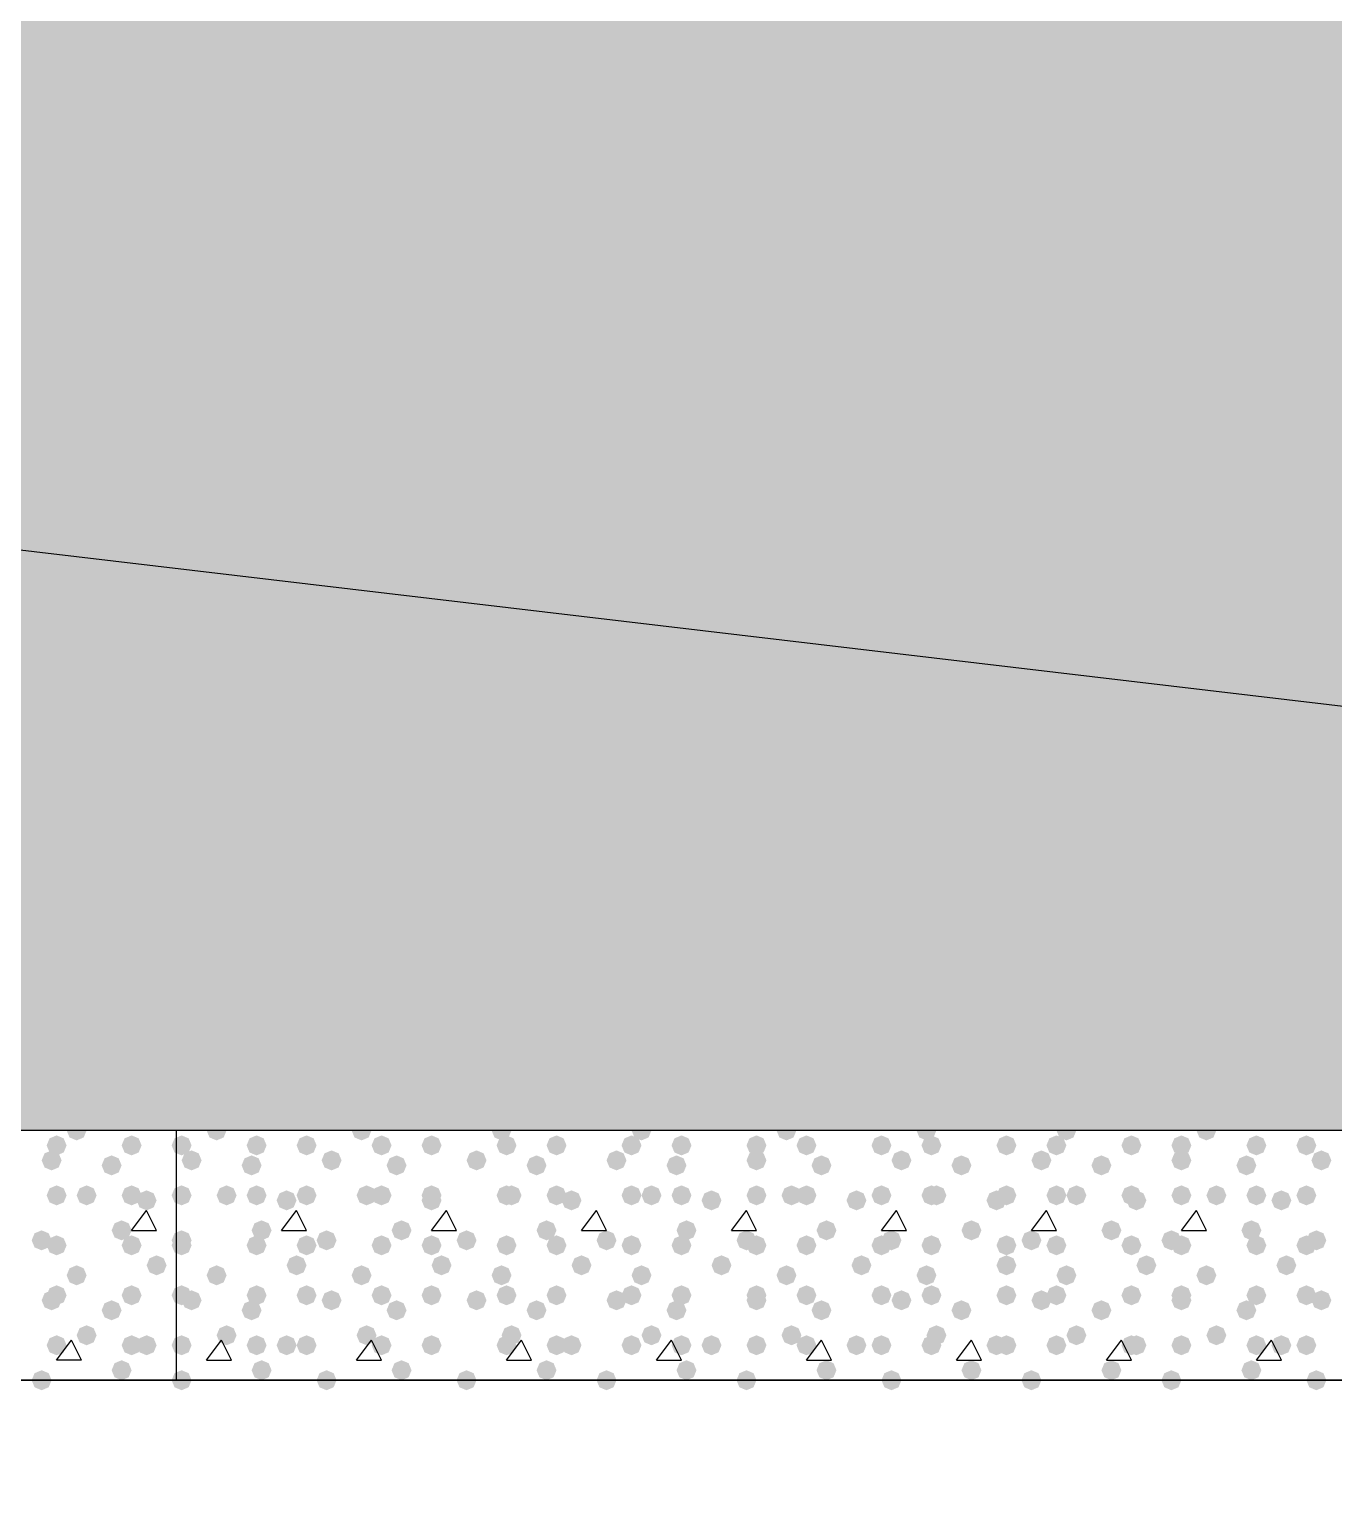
# Model space of a CAD drawing. Header units: millimetres. Extents: x 0 to 420, y 0 to 297.
# Drawn here: x 159.62 to 170.67, y 182.54 to 194.88 of the extents above; entities that cross this region are included whole.
import ezdxf

# ---------------------------------------------------------------- set-up
doc = ezdxf.new("R2010")
doc.units = ezdxf.units.MM
doc.layers.get('0').update_dxf_attribs({"linetype": 'CONTINUOUS'})

msp = doc.modelspace()

# ---------------------------------------------------------------- hatches: boundary and pattern name
at = {"true_color": 0x000008}
h = msp.add_hatch(color=0, dxfattribs=at)
h.paths.add_polyline_path([(201.125667, 204.639333), (39.708667, 204.639333), (201.125667, 185.547)], flags=0)
h.paths.add_polyline_path([(39.708667, 204.639333), (201.125667, 185.547), (39.708667, 185.547)], flags=0)
at = {"true_color": 0x000007}
for points in [[(160.104667, 185.547), (160.079796, 185.487204), (160.02, 185.462333), (159.960204, 185.487204), (159.935333, 185.547), (159.960204, 185.606796), (160.02, 185.631667), (160.079796, 185.606796)], [(159.935333, 185.42), (159.910462, 185.360204), (159.850667, 185.335333), (159.790871, 185.360204), (159.766, 185.42), (159.790871, 185.479796), (159.850667, 185.504667), (159.910462, 185.479796)], [(160.570333, 185.42), (160.545462, 185.360204), (160.485667, 185.335333), (160.425871, 185.360204), (160.401, 185.42), (160.425871, 185.479796), (160.485667, 185.504667), (160.545462, 185.479796)], [(159.893, 185.293), (159.868129, 185.233204), (159.808333, 185.208333), (159.748538, 185.233204), (159.723667, 185.293), (159.748537, 185.352796), (159.808333, 185.377667), (159.868129, 185.352796)], [(160.401, 185.250667), (160.376129, 185.190871), (160.316333, 185.166), (160.256538, 185.190871), (160.231667, 185.250667), (160.256537, 185.310462), (160.316333, 185.335333), (160.376129, 185.310463)], [(159.935333, 184.996667), (159.910462, 184.936871), (159.850667, 184.912), (159.790871, 184.936871), (159.766, 184.996667), (159.790871, 185.056462), (159.850667, 185.081333), (159.910462, 185.056463)], [(160.189333, 184.996667), (160.164463, 184.936871), (160.104667, 184.912), (160.044871, 184.936871), (160.02, 184.996667), (160.044871, 185.056462), (160.104667, 185.081333), (160.164462, 185.056463)], [(160.570333, 184.996667), (160.545462, 184.936871), (160.485667, 184.912), (160.425871, 184.936871), (160.401, 184.996667), (160.425871, 185.056462), (160.485667, 185.081333), (160.545462, 185.056463)], [(160.697333, 184.954333), (160.672462, 184.894537), (160.612667, 184.869667), (160.552871, 184.894537), (160.528, 184.954333), (160.552871, 185.014129), (160.612667, 185.039), (160.672462, 185.014129)], [(160.485667, 184.700333), (160.460796, 184.640537), (160.401, 184.615667), (160.341204, 184.640537), (160.316333, 184.700333), (160.341204, 184.760129), (160.401, 184.785), (160.460796, 184.760129)], [(159.808333, 184.615667), (159.783462, 184.555871), (159.723667, 184.531), (159.663871, 184.555871), (159.639, 184.615667), (159.663871, 184.675462), (159.723667, 184.700333), (159.783462, 184.675463)], [(159.935333, 184.573333), (159.910462, 184.513537), (159.850667, 184.488667), (159.790871, 184.513537), (159.766, 184.573333), (159.790871, 184.633129), (159.850667, 184.658), (159.910462, 184.633129)], [(160.570333, 184.573333), (160.545462, 184.513537), (160.485667, 184.488667), (160.425871, 184.513537), (160.401, 184.573333), (160.425871, 184.633129), (160.485667, 184.658), (160.545462, 184.633129)], [(160.104667, 184.319333), (160.079796, 184.259537), (160.02, 184.234667), (159.960204, 184.259537), (159.935333, 184.319333), (159.960204, 184.379129), (160.02, 184.404), (160.079796, 184.379129)], [(160.782, 184.404), (160.757129, 184.344204), (160.697333, 184.319333), (160.637538, 184.344204), (160.612667, 184.404), (160.637537, 184.463796), (160.697333, 184.488667), (160.757129, 184.463796)], [(159.893, 184.107667), (159.868129, 184.047871), (159.808333, 184.023), (159.748538, 184.047871), (159.723667, 184.107667), (159.748537, 184.167462), (159.808333, 184.192333), (159.868129, 184.167463)], [(159.935333, 184.15), (159.910462, 184.090204), (159.850667, 184.065333), (159.790871, 184.090204), (159.766, 184.15), (159.790871, 184.209796), (159.850667, 184.234667), (159.910462, 184.209796)], [(160.570333, 184.15), (160.545462, 184.090204), (160.485667, 184.065333), (160.425871, 184.090204), (160.401, 184.15), (160.425871, 184.209796), (160.485667, 184.234667), (160.545462, 184.209796)], [(160.401, 184.023), (160.376129, 183.963204), (160.316333, 183.938333), (160.256538, 183.963204), (160.231667, 184.023), (160.256537, 184.082796), (160.316333, 184.107667), (160.376129, 184.082796)], [(159.935333, 183.726667), (159.910462, 183.666871), (159.850667, 183.642), (159.790871, 183.666871), (159.766, 183.726667), (159.790871, 183.786462), (159.850667, 183.811333), (159.910462, 183.786463)], [(160.189333, 183.811333), (160.164463, 183.751537), (160.104667, 183.726667), (160.044871, 183.751537), (160.02, 183.811333), (160.044871, 183.871129), (160.104667, 183.896), (160.164462, 183.871129)], [(160.570333, 183.726667), (160.545462, 183.666871), (160.485667, 183.642), (160.425871, 183.666871), (160.401, 183.726667), (160.425871, 183.786462), (160.485667, 183.811333), (160.545462, 183.786463)], [(160.697333, 183.726667), (160.672462, 183.666871), (160.612667, 183.642), (160.552871, 183.666871), (160.528, 183.726667), (160.552871, 183.786462), (160.612667, 183.811333), (160.672462, 183.786463)], [(160.485667, 183.515), (160.460796, 183.455204), (160.401, 183.430333), (160.341204, 183.455204), (160.316333, 183.515), (160.341204, 183.574796), (160.401, 183.599667), (160.460796, 183.574796)], [(159.808333, 183.430333), (159.783462, 183.370537), (159.723667, 183.345667), (159.663871, 183.370537), (159.639, 183.430333), (159.663871, 183.490129), (159.723667, 183.515), (159.783462, 183.490129)]]:
    msp.add_hatch(color=0, dxfattribs=at).paths.add_polyline_path(points, flags=0)
at = {"true_color": 0x000008}
for points in [[(161.29, 185.547), (161.265129, 185.487204), (161.205333, 185.462333), (161.145538, 185.487204), (161.120667, 185.547), (161.145537, 185.606796), (161.205333, 185.631667), (161.265129, 185.606796)], [(162.517667, 185.547), (162.492796, 185.487204), (162.433, 185.462333), (162.373204, 185.487204), (162.348333, 185.547), (162.373204, 185.606796), (162.433, 185.631667), (162.492796, 185.606796)], [(163.703, 185.547), (163.678129, 185.487204), (163.618333, 185.462333), (163.558538, 185.487204), (163.533667, 185.547), (163.558537, 185.606796), (163.618333, 185.631667), (163.678129, 185.606796)], [(164.888333, 185.547), (164.863463, 185.487204), (164.803667, 185.462333), (164.743871, 185.487204), (164.719, 185.547), (164.743871, 185.606796), (164.803667, 185.631667), (164.863462, 185.606796)], [(166.116, 185.547), (166.091129, 185.487204), (166.031333, 185.462333), (165.971538, 185.487204), (165.946667, 185.547), (165.971537, 185.606796), (166.031333, 185.631667), (166.091129, 185.606796)], [(167.301333, 185.547), (167.276462, 185.487204), (167.216667, 185.462333), (167.156871, 185.487204), (167.132, 185.547), (167.156871, 185.606796), (167.216667, 185.631667), (167.276462, 185.606796)], [(168.486667, 185.547), (168.461796, 185.487204), (168.402, 185.462333), (168.342204, 185.487204), (168.317333, 185.547), (168.342204, 185.606796), (168.402, 185.631667), (168.461796, 185.606796)], [(169.672, 185.547), (169.647129, 185.487204), (169.587333, 185.462333), (169.527537, 185.487204), (169.502667, 185.547), (169.527537, 185.606796), (169.587333, 185.631667), (169.647129, 185.606796)], [(160.993667, 185.42), (160.968796, 185.360204), (160.909, 185.335333), (160.849204, 185.360204), (160.824333, 185.42), (160.849204, 185.479796), (160.909, 185.504667), (160.968796, 185.479796)], [(161.628667, 185.42), (161.603796, 185.360204), (161.544, 185.335333), (161.484204, 185.360204), (161.459333, 185.42), (161.484204, 185.479796), (161.544, 185.504667), (161.603796, 185.479796)], [(162.052, 185.42), (162.027129, 185.360204), (161.967333, 185.335333), (161.907537, 185.360204), (161.882667, 185.42), (161.907537, 185.479796), (161.967333, 185.504667), (162.027129, 185.479796)], [(162.687, 185.42), (162.662129, 185.360204), (162.602333, 185.335333), (162.542537, 185.360204), (162.517667, 185.42), (162.542537, 185.479796), (162.602333, 185.504667), (162.662129, 185.479796)], [(163.110333, 185.42), (163.085462, 185.360204), (163.025667, 185.335333), (162.965871, 185.360204), (162.941, 185.42), (162.965871, 185.479796), (163.025667, 185.504667), (163.085462, 185.479796)], [(163.745333, 185.42), (163.720462, 185.360204), (163.660667, 185.335333), (163.600871, 185.360204), (163.576, 185.42), (163.600871, 185.479796), (163.660667, 185.504667), (163.720462, 185.479796)], [(164.168667, 185.42), (164.143796, 185.360204), (164.084, 185.335333), (164.024204, 185.360204), (163.999333, 185.42), (164.024204, 185.479796), (164.084, 185.504667), (164.143796, 185.479796)], [(164.803667, 185.42), (164.778796, 185.360204), (164.719, 185.335333), (164.659204, 185.360204), (164.634333, 185.42), (164.659204, 185.479796), (164.719, 185.504667), (164.778796, 185.479796)], [(165.227, 185.42), (165.202129, 185.360204), (165.142333, 185.335333), (165.082538, 185.360204), (165.057667, 185.42), (165.082537, 185.479796), (165.142333, 185.504667), (165.202129, 185.479796)], [(165.862, 185.42), (165.837129, 185.360204), (165.777333, 185.335333), (165.717537, 185.360204), (165.692667, 185.42), (165.717537, 185.479796), (165.777333, 185.504667), (165.837129, 185.479796)], [(166.285333, 185.42), (166.260462, 185.360204), (166.200667, 185.335333), (166.140871, 185.360204), (166.116, 185.42), (166.140871, 185.479796), (166.200667, 185.504667), (166.260462, 185.479796)], [(166.920333, 185.42), (166.895462, 185.360204), (166.835667, 185.335333), (166.775871, 185.360204), (166.751, 185.42), (166.775871, 185.479796), (166.835667, 185.504667), (166.895462, 185.479796)], [(167.343667, 185.42), (167.318796, 185.360204), (167.259, 185.335333), (167.199204, 185.360204), (167.174333, 185.42), (167.199204, 185.479796), (167.259, 185.504667), (167.318796, 185.479796)], [(167.978667, 185.42), (167.953796, 185.360204), (167.894, 185.335333), (167.834204, 185.360204), (167.809333, 185.42), (167.834204, 185.479796), (167.894, 185.504667), (167.953796, 185.479796)], [(168.402, 185.42), (168.377129, 185.360204), (168.317333, 185.335333), (168.257538, 185.360204), (168.232667, 185.42), (168.257537, 185.479796), (168.317333, 185.504667), (168.377129, 185.479796)], [(169.037, 185.42), (169.012129, 185.360204), (168.952333, 185.335333), (168.892538, 185.360204), (168.867667, 185.42), (168.892537, 185.479796), (168.952333, 185.504667), (169.012129, 185.479796)], [(169.460333, 185.42), (169.435462, 185.360204), (169.375667, 185.335333), (169.315871, 185.360204), (169.291, 185.42), (169.315871, 185.479796), (169.375667, 185.504667), (169.435462, 185.479796)], [(170.095333, 185.42), (170.070462, 185.360204), (170.010667, 185.335333), (169.950871, 185.360204), (169.926, 185.42), (169.950871, 185.479796), (170.010667, 185.504667), (170.070462, 185.479796)], [(170.518667, 185.42), (170.493796, 185.360204), (170.434, 185.335333), (170.374204, 185.360204), (170.349333, 185.42), (170.374204, 185.479796), (170.434, 185.504667), (170.493796, 185.479796)], [(161.078333, 185.293), (161.053462, 185.233204), (160.993667, 185.208333), (160.933871, 185.233204), (160.909, 185.293), (160.933871, 185.352796), (160.993667, 185.377667), (161.053462, 185.352796)], [(161.586333, 185.250667), (161.561462, 185.190871), (161.501667, 185.166), (161.441871, 185.190871), (161.417, 185.250667), (161.441871, 185.310462), (161.501667, 185.335333), (161.561462, 185.310463)], [(162.263667, 185.293), (162.238796, 185.233204), (162.179, 185.208333), (162.119204, 185.233204), (162.094333, 185.293), (162.119204, 185.352796), (162.179, 185.377667), (162.238796, 185.352796)], [(162.814, 185.250667), (162.789129, 185.190871), (162.729333, 185.166), (162.669537, 185.190871), (162.644667, 185.250667), (162.669537, 185.310462), (162.729333, 185.335333), (162.789129, 185.310463)], [(163.491333, 185.293), (163.466462, 185.233204), (163.406667, 185.208333), (163.346871, 185.233204), (163.322, 185.293), (163.346871, 185.352796), (163.406667, 185.377667), (163.466462, 185.352796)], [(163.999333, 185.250667), (163.974463, 185.190871), (163.914667, 185.166), (163.854871, 185.190871), (163.83, 185.250667), (163.854871, 185.310462), (163.914667, 185.335333), (163.974462, 185.310463)], [(164.676667, 185.293), (164.651796, 185.233204), (164.592, 185.208333), (164.532204, 185.233204), (164.507333, 185.293), (164.532204, 185.352796), (164.592, 185.377667), (164.651796, 185.352796)], [(165.184667, 185.250667), (165.159796, 185.190871), (165.1, 185.166), (165.040204, 185.190871), (165.015333, 185.250667), (165.040204, 185.310462), (165.1, 185.335333), (165.159796, 185.310463)], [(165.862, 185.293), (165.837129, 185.233204), (165.777333, 185.208333), (165.717537, 185.233204), (165.692667, 185.293), (165.717537, 185.352796), (165.777333, 185.377667), (165.837129, 185.352796)], [(166.412333, 185.250667), (166.387462, 185.190871), (166.327667, 185.166), (166.267871, 185.190871), (166.243, 185.250667), (166.267871, 185.310462), (166.327667, 185.335333), (166.387462, 185.310463)], [(167.089667, 185.293), (167.064796, 185.233204), (167.005, 185.208333), (166.945204, 185.233204), (166.920333, 185.293), (166.945204, 185.352796), (167.005, 185.377667), (167.064796, 185.352796)], [(167.597667, 185.250667), (167.572796, 185.190871), (167.513, 185.166), (167.453204, 185.190871), (167.428333, 185.250667), (167.453204, 185.310462), (167.513, 185.335333), (167.572796, 185.310463)], [(168.275, 185.293), (168.250129, 185.233204), (168.190333, 185.208333), (168.130538, 185.233204), (168.105667, 185.293), (168.130537, 185.352796), (168.190333, 185.377667), (168.250129, 185.352796)], [(168.783, 185.250667), (168.758129, 185.190871), (168.698333, 185.166), (168.638537, 185.190871), (168.613667, 185.250667), (168.638537, 185.310462), (168.698333, 185.335333), (168.758129, 185.310463)], [(169.460333, 185.293), (169.435462, 185.233204), (169.375667, 185.208333), (169.315871, 185.233204), (169.291, 185.293), (169.315871, 185.352796), (169.375667, 185.377667), (169.435462, 185.352796)], [(170.010667, 185.250667), (169.985796, 185.190871), (169.926, 185.166), (169.866204, 185.190871), (169.841333, 185.250667), (169.866204, 185.310462), (169.926, 185.335333), (169.985796, 185.310463)], [(170.645667, 185.293), (170.620796, 185.233204), (170.561, 185.208333), (170.501204, 185.233204), (170.476333, 185.293), (170.501204, 185.352796), (170.561, 185.377667), (170.620796, 185.352796)], [(160.993667, 184.996667), (160.968796, 184.936871), (160.909, 184.912), (160.849204, 184.936871), (160.824333, 184.996667), (160.849204, 185.056462), (160.909, 185.081333), (160.968796, 185.056463)], [(161.374667, 184.996667), (161.349796, 184.936871), (161.29, 184.912), (161.230204, 184.936871), (161.205333, 184.996667), (161.230204, 185.056462), (161.29, 185.081333), (161.349796, 185.056463)], [(161.628667, 184.996667), (161.603796, 184.936871), (161.544, 184.912), (161.484204, 184.936871), (161.459333, 184.996667), (161.484204, 185.056462), (161.544, 185.081333), (161.603796, 185.056463)], [(161.882667, 184.954333), (161.857796, 184.894537), (161.798, 184.869667), (161.738204, 184.894537), (161.713333, 184.954333), (161.738204, 185.014129), (161.798, 185.039), (161.857796, 185.014129)], [(162.052, 184.996667), (162.027129, 184.936871), (161.967333, 184.912), (161.907537, 184.936871), (161.882667, 184.996667), (161.907537, 185.056462), (161.967333, 185.081333), (162.027129, 185.056463)], [(162.56, 184.996667), (162.535129, 184.936871), (162.475333, 184.912), (162.415538, 184.936871), (162.390667, 184.996667), (162.415537, 185.056462), (162.475333, 185.081333), (162.535129, 185.056463)], [(162.687, 184.996667), (162.662129, 184.936871), (162.602333, 184.912), (162.542537, 184.936871), (162.517667, 184.996667), (162.542537, 185.056462), (162.602333, 185.081333), (162.662129, 185.056463)], [(163.110333, 184.996667), (163.085462, 184.936871), (163.025667, 184.912), (162.965871, 184.936871), (162.941, 184.996667), (162.965871, 185.056462), (163.025667, 185.081333), (163.085462, 185.056463)], [(163.110333, 184.954333), (163.085462, 184.894537), (163.025667, 184.869667), (162.965871, 184.894537), (162.941, 184.954333), (162.965871, 185.014129), (163.025667, 185.039), (163.085462, 185.014129)], [(163.745333, 184.996667), (163.720462, 184.936871), (163.660667, 184.912), (163.600871, 184.936871), (163.576, 184.996667), (163.600871, 185.056462), (163.660667, 185.081333), (163.720462, 185.056463)], [(163.787667, 184.996667), (163.762796, 184.936871), (163.703, 184.912), (163.643204, 184.936871), (163.618333, 184.996667), (163.643204, 185.056462), (163.703, 185.081333), (163.762796, 185.056463)], [(164.168667, 184.996667), (164.143796, 184.936871), (164.084, 184.912), (164.024204, 184.936871), (163.999333, 184.996667), (164.024204, 185.056462), (164.084, 185.081333), (164.143796, 185.056463)], [(164.295667, 184.954333), (164.270796, 184.894537), (164.211, 184.869667), (164.151204, 184.894537), (164.126333, 184.954333), (164.151204, 185.014129), (164.211, 185.039), (164.270796, 185.014129)], [(164.803667, 184.996667), (164.778796, 184.936871), (164.719, 184.912), (164.659204, 184.936871), (164.634333, 184.996667), (164.659204, 185.056462), (164.719, 185.081333), (164.778796, 185.056463)], [(164.973, 184.996667), (164.948129, 184.936871), (164.888333, 184.912), (164.828537, 184.936871), (164.803667, 184.996667), (164.828537, 185.056462), (164.888333, 185.081333), (164.948129, 185.056463)], [(165.227, 184.996667), (165.202129, 184.936871), (165.142333, 184.912), (165.082538, 184.936871), (165.057667, 184.996667), (165.082537, 185.056462), (165.142333, 185.081333), (165.202129, 185.056463)], [(165.481, 184.954333), (165.456129, 184.894537), (165.396333, 184.869667), (165.336538, 184.894537), (165.311667, 184.954333), (165.336537, 185.014129), (165.396333, 185.039), (165.456129, 185.014129)], [(165.862, 184.996667), (165.837129, 184.936871), (165.777333, 184.912), (165.717537, 184.936871), (165.692667, 184.996667), (165.717537, 185.056462), (165.777333, 185.081333), (165.837129, 185.056463)], [(166.158333, 184.996667), (166.133463, 184.936871), (166.073667, 184.912), (166.013871, 184.936871), (165.989, 184.996667), (166.013871, 185.056462), (166.073667, 185.081333), (166.133462, 185.056463)], [(166.285333, 184.996667), (166.260462, 184.936871), (166.200667, 184.912), (166.140871, 184.936871), (166.116, 184.996667), (166.140871, 185.056462), (166.200667, 185.081333), (166.260462, 185.056463)], [(166.708667, 184.954333), (166.683796, 184.894537), (166.624, 184.869667), (166.564204, 184.894537), (166.539333, 184.954333), (166.564204, 185.014129), (166.624, 185.039), (166.683796, 185.014129)], [(166.920333, 184.996667), (166.895462, 184.936871), (166.835667, 184.912), (166.775871, 184.936871), (166.751, 184.996667), (166.775871, 185.056462), (166.835667, 185.081333), (166.895462, 185.056463)], [(167.343667, 184.996667), (167.318796, 184.936871), (167.259, 184.912), (167.199204, 184.936871), (167.174333, 184.996667), (167.199204, 185.056462), (167.259, 185.081333), (167.318796, 185.056463)], [(167.386, 184.996667), (167.361129, 184.936871), (167.301333, 184.912), (167.241538, 184.936871), (167.216667, 184.996667), (167.241537, 185.056462), (167.301333, 185.081333), (167.361129, 185.056463)], [(167.894, 184.954333), (167.869129, 184.894537), (167.809333, 184.869667), (167.749538, 184.894537), (167.724667, 184.954333), (167.749537, 185.014129), (167.809333, 185.039), (167.869129, 185.014129)], [(167.978667, 184.996667), (167.953796, 184.936871), (167.894, 184.912), (167.834204, 184.936871), (167.809333, 184.996667), (167.834204, 185.056462), (167.894, 185.081333), (167.953796, 185.056463)], [(168.402, 184.996667), (168.377129, 184.936871), (168.317333, 184.912), (168.257538, 184.936871), (168.232667, 184.996667), (168.257537, 185.056462), (168.317333, 185.081333), (168.377129, 185.056463)], [(168.571333, 184.996667), (168.546462, 184.936871), (168.486667, 184.912), (168.426871, 184.936871), (168.402, 184.996667), (168.426871, 185.056462), (168.486667, 185.081333), (168.546462, 185.056463)], [(169.037, 184.996667), (169.012129, 184.936871), (168.952333, 184.912), (168.892538, 184.936871), (168.867667, 184.996667), (168.892537, 185.056462), (168.952333, 185.081333), (169.012129, 185.056463)], [(169.079333, 184.954333), (169.054463, 184.894537), (168.994667, 184.869667), (168.934871, 184.894537), (168.91, 184.954333), (168.934871, 185.014129), (168.994667, 185.039), (169.054462, 185.014129)], [(169.460333, 184.996667), (169.435462, 184.936871), (169.375667, 184.912), (169.315871, 184.936871), (169.291, 184.996667), (169.315871, 185.056462), (169.375667, 185.081333), (169.435462, 185.056463)], [(169.756667, 184.996667), (169.731796, 184.936871), (169.672, 184.912), (169.612204, 184.936871), (169.587333, 184.996667), (169.612204, 185.056462), (169.672, 185.081333), (169.731796, 185.056463)], [(170.095333, 184.996667), (170.070462, 184.936871), (170.010667, 184.912), (169.950871, 184.936871), (169.926, 184.996667), (169.950871, 185.056462), (170.010667, 185.081333), (170.070462, 185.056463)], [(170.307, 184.954333), (170.282129, 184.894537), (170.222333, 184.869667), (170.162537, 184.894537), (170.137667, 184.954333), (170.162537, 185.014129), (170.222333, 185.039), (170.282129, 185.014129)], [(170.518667, 184.996667), (170.493796, 184.936871), (170.434, 184.912), (170.374204, 184.936871), (170.349333, 184.996667), (170.374204, 185.056462), (170.434, 185.081333), (170.493796, 185.056463)], [(161.671, 184.700333), (161.646129, 184.640537), (161.586333, 184.615667), (161.526538, 184.640537), (161.501667, 184.700333), (161.526537, 184.760129), (161.586333, 184.785), (161.646129, 184.760129)], [(162.856333, 184.700333), (162.831462, 184.640537), (162.771667, 184.615667), (162.711871, 184.640537), (162.687, 184.700333), (162.711871, 184.760129), (162.771667, 184.785), (162.831462, 184.760129)], [(164.084, 184.700333), (164.059129, 184.640537), (163.999333, 184.615667), (163.939538, 184.640537), (163.914667, 184.700333), (163.939537, 184.760129), (163.999333, 184.785), (164.059129, 184.760129)], [(165.269333, 184.700333), (165.244463, 184.640537), (165.184667, 184.615667), (165.124871, 184.640537), (165.1, 184.700333), (165.124871, 184.760129), (165.184667, 184.785), (165.244462, 184.760129)], [(166.454667, 184.700333), (166.429796, 184.640537), (166.37, 184.615667), (166.310204, 184.640537), (166.285333, 184.700333), (166.310204, 184.760129), (166.37, 184.785), (166.429796, 184.760129)], [(167.682333, 184.700333), (167.657463, 184.640537), (167.597667, 184.615667), (167.537871, 184.640537), (167.513, 184.700333), (167.537871, 184.760129), (167.597667, 184.785), (167.657462, 184.760129)], [(168.867667, 184.700333), (168.842796, 184.640537), (168.783, 184.615667), (168.723204, 184.640537), (168.698333, 184.700333), (168.723204, 184.760129), (168.783, 184.785), (168.842796, 184.760129)], [(170.053, 184.700333), (170.028129, 184.640537), (169.968333, 184.615667), (169.908537, 184.640537), (169.883667, 184.700333), (169.908537, 184.760129), (169.968333, 184.785), (170.028129, 184.760129)], [(160.993667, 184.615667), (160.968796, 184.555871), (160.909, 184.531), (160.849204, 184.555871), (160.824333, 184.615667), (160.849204, 184.675462), (160.909, 184.700333), (160.968796, 184.675463)], [(160.993667, 184.573333), (160.968796, 184.513537), (160.909, 184.488667), (160.849204, 184.513537), (160.824333, 184.573333), (160.849204, 184.633129), (160.909, 184.658), (160.968796, 184.633129)], [(161.628667, 184.573333), (161.603796, 184.513537), (161.544, 184.488667), (161.484204, 184.513537), (161.459333, 184.573333), (161.484204, 184.633129), (161.544, 184.658), (161.603796, 184.633129)], [(162.052, 184.573333), (162.027129, 184.513537), (161.967333, 184.488667), (161.907537, 184.513537), (161.882667, 184.573333), (161.907537, 184.633129), (161.967333, 184.658), (162.027129, 184.633129)], [(162.221333, 184.615667), (162.196463, 184.555871), (162.136667, 184.531), (162.076871, 184.555871), (162.052, 184.615667), (162.076871, 184.675462), (162.136667, 184.700333), (162.196462, 184.675463)], [(162.687, 184.573333), (162.662129, 184.513537), (162.602333, 184.488667), (162.542537, 184.513537), (162.517667, 184.573333), (162.542537, 184.633129), (162.602333, 184.658), (162.662129, 184.633129)], [(163.110333, 184.573333), (163.085462, 184.513537), (163.025667, 184.488667), (162.965871, 184.513537), (162.941, 184.573333), (162.965871, 184.633129), (163.025667, 184.658), (163.085462, 184.633129)], [(163.406667, 184.615667), (163.381796, 184.555871), (163.322, 184.531), (163.262204, 184.555871), (163.237333, 184.615667), (163.262204, 184.675462), (163.322, 184.700333), (163.381796, 184.675463)], [(163.745333, 184.573333), (163.720462, 184.513537), (163.660667, 184.488667), (163.600871, 184.513537), (163.576, 184.573333), (163.600871, 184.633129), (163.660667, 184.658), (163.720462, 184.633129)], [(164.168667, 184.573333), (164.143796, 184.513537), (164.084, 184.488667), (164.024204, 184.513537), (163.999333, 184.573333), (164.024204, 184.633129), (164.084, 184.658), (164.143796, 184.633129)], [(164.592, 184.615667), (164.567129, 184.555871), (164.507333, 184.531), (164.447538, 184.555871), (164.422667, 184.615667), (164.447537, 184.675462), (164.507333, 184.700333), (164.567129, 184.675463)], [(164.803667, 184.573333), (164.778796, 184.513537), (164.719, 184.488667), (164.659204, 184.513537), (164.634333, 184.573333), (164.659204, 184.633129), (164.719, 184.658), (164.778796, 184.633129)], [(165.227, 184.573333), (165.202129, 184.513537), (165.142333, 184.488667), (165.082538, 184.513537), (165.057667, 184.573333), (165.082537, 184.633129), (165.142333, 184.658), (165.202129, 184.633129)], [(165.777333, 184.615667), (165.752462, 184.555871), (165.692667, 184.531), (165.632871, 184.555871), (165.608, 184.615667), (165.632871, 184.675462), (165.692667, 184.700333), (165.752462, 184.675463)], [(165.862, 184.573333), (165.837129, 184.513537), (165.777333, 184.488667), (165.717537, 184.513537), (165.692667, 184.573333), (165.717537, 184.633129), (165.777333, 184.658), (165.837129, 184.633129)], [(166.285333, 184.573333), (166.260462, 184.513537), (166.200667, 184.488667), (166.140871, 184.513537), (166.116, 184.573333), (166.140871, 184.633129), (166.200667, 184.658), (166.260462, 184.633129)], [(166.920333, 184.573333), (166.895462, 184.513537), (166.835667, 184.488667), (166.775871, 184.513537), (166.751, 184.573333), (166.775871, 184.633129), (166.835667, 184.658), (166.895462, 184.633129)], [(167.005, 184.615667), (166.980129, 184.555871), (166.920333, 184.531), (166.860538, 184.555871), (166.835667, 184.615667), (166.860537, 184.675462), (166.920333, 184.700333), (166.980129, 184.675463)], [(167.343667, 184.573333), (167.318796, 184.513537), (167.259, 184.488667), (167.199204, 184.513537), (167.174333, 184.573333), (167.199204, 184.633129), (167.259, 184.658), (167.318796, 184.633129)], [(167.978667, 184.573333), (167.953796, 184.513537), (167.894, 184.488667), (167.834204, 184.513537), (167.809333, 184.573333), (167.834204, 184.633129), (167.894, 184.658), (167.953796, 184.633129)], [(168.190333, 184.615667), (168.165462, 184.555871), (168.105667, 184.531), (168.045871, 184.555871), (168.021, 184.615667), (168.045871, 184.675462), (168.105667, 184.700333), (168.165462, 184.675463)], [(168.402, 184.573333), (168.377129, 184.513537), (168.317333, 184.488667), (168.257538, 184.513537), (168.232667, 184.573333), (168.257537, 184.633129), (168.317333, 184.658), (168.377129, 184.633129)], [(169.037, 184.573333), (169.012129, 184.513537), (168.952333, 184.488667), (168.892538, 184.513537), (168.867667, 184.573333), (168.892537, 184.633129), (168.952333, 184.658), (169.012129, 184.633129)], [(169.375667, 184.615667), (169.350796, 184.555871), (169.291, 184.531), (169.231204, 184.555871), (169.206333, 184.615667), (169.231204, 184.675462), (169.291, 184.700333), (169.350796, 184.675463)], [(169.460333, 184.573333), (169.435462, 184.513537), (169.375667, 184.488667), (169.315871, 184.513537), (169.291, 184.573333), (169.315871, 184.633129), (169.375667, 184.658), (169.435462, 184.633129)], [(170.095333, 184.573333), (170.070462, 184.513537), (170.010667, 184.488667), (169.950871, 184.513537), (169.926, 184.573333), (169.950871, 184.633129), (170.010667, 184.658), (170.070462, 184.633129)], [(170.518667, 184.573333), (170.493796, 184.513537), (170.434, 184.488667), (170.374204, 184.513537), (170.349333, 184.573333), (170.374204, 184.633129), (170.434, 184.658), (170.493796, 184.633129)], [(170.603333, 184.615667), (170.578463, 184.555871), (170.518667, 184.531), (170.458871, 184.555871), (170.434, 184.615667), (170.458871, 184.675462), (170.518667, 184.700333), (170.578462, 184.675463)], [(161.29, 184.319333), (161.265129, 184.259537), (161.205333, 184.234667), (161.145538, 184.259537), (161.120667, 184.319333), (161.145537, 184.379129), (161.205333, 184.404), (161.265129, 184.379129)], [(161.967333, 184.404), (161.942462, 184.344204), (161.882667, 184.319333), (161.822871, 184.344204), (161.798, 184.404), (161.822871, 184.463796), (161.882667, 184.488667), (161.942462, 184.463796)], [(162.517667, 184.319333), (162.492796, 184.259537), (162.433, 184.234667), (162.373204, 184.259537), (162.348333, 184.319333), (162.373204, 184.379129), (162.433, 184.404), (162.492796, 184.379129)], [(163.195, 184.404), (163.170129, 184.344204), (163.110333, 184.319333), (163.050538, 184.344204), (163.025667, 184.404), (163.050537, 184.463796), (163.110333, 184.488667), (163.170129, 184.463796)], [(163.703, 184.319333), (163.678129, 184.259537), (163.618333, 184.234667), (163.558538, 184.259537), (163.533667, 184.319333), (163.558537, 184.379129), (163.618333, 184.404), (163.678129, 184.379129)], [(164.380333, 184.404), (164.355462, 184.344204), (164.295667, 184.319333), (164.235871, 184.344204), (164.211, 184.404), (164.235871, 184.463796), (164.295667, 184.488667), (164.355462, 184.463796)], [(164.888333, 184.319333), (164.863463, 184.259537), (164.803667, 184.234667), (164.743871, 184.259537), (164.719, 184.319333), (164.743871, 184.379129), (164.803667, 184.404), (164.863462, 184.379129)], [(165.565667, 184.404), (165.540796, 184.344204), (165.481, 184.319333), (165.421204, 184.344204), (165.396333, 184.404), (165.421204, 184.463796), (165.481, 184.488667), (165.540796, 184.463796)], [(166.116, 184.319333), (166.091129, 184.259537), (166.031333, 184.234667), (165.971538, 184.259537), (165.946667, 184.319333), (165.971537, 184.379129), (166.031333, 184.404), (166.091129, 184.379129)], [(166.751, 184.404), (166.726129, 184.344204), (166.666333, 184.319333), (166.606538, 184.344204), (166.581667, 184.404), (166.606537, 184.463796), (166.666333, 184.488667), (166.726129, 184.463796)], [(167.301333, 184.319333), (167.276462, 184.259537), (167.216667, 184.234667), (167.156871, 184.259537), (167.132, 184.319333), (167.156871, 184.379129), (167.216667, 184.404), (167.276462, 184.379129)], [(167.978667, 184.404), (167.953796, 184.344204), (167.894, 184.319333), (167.834204, 184.344204), (167.809333, 184.404), (167.834204, 184.463796), (167.894, 184.488667), (167.953796, 184.463796)], [(168.486667, 184.319333), (168.461796, 184.259537), (168.402, 184.234667), (168.342204, 184.259537), (168.317333, 184.319333), (168.342204, 184.379129), (168.402, 184.404), (168.461796, 184.379129)], [(169.164, 184.404), (169.139129, 184.344204), (169.079333, 184.319333), (169.019538, 184.344204), (168.994667, 184.404), (169.019537, 184.463796), (169.079333, 184.488667), (169.139129, 184.463796)], [(169.672, 184.319333), (169.647129, 184.259537), (169.587333, 184.234667), (169.527537, 184.259537), (169.502667, 184.319333), (169.527537, 184.379129), (169.587333, 184.404), (169.647129, 184.379129)], [(170.349333, 184.404), (170.324462, 184.344204), (170.264667, 184.319333), (170.204871, 184.344204), (170.18, 184.404), (170.204871, 184.463796), (170.264667, 184.488667), (170.324462, 184.463796)], [(160.993667, 184.15), (160.968796, 184.090204), (160.909, 184.065333), (160.849204, 184.090204), (160.824333, 184.15), (160.849204, 184.209796), (160.909, 184.234667), (160.968796, 184.209796)], [(161.078333, 184.107667), (161.053462, 184.047871), (160.993667, 184.023), (160.933871, 184.047871), (160.909, 184.107667), (160.933871, 184.167462), (160.993667, 184.192333), (161.053462, 184.167463)], [(161.628667, 184.15), (161.603796, 184.090204), (161.544, 184.065333), (161.484204, 184.090204), (161.459333, 184.15), (161.484204, 184.209796), (161.544, 184.234667), (161.603796, 184.209796)], [(162.052, 184.15), (162.027129, 184.090204), (161.967333, 184.065333), (161.907537, 184.090204), (161.882667, 184.15), (161.907537, 184.209796), (161.967333, 184.234667), (162.027129, 184.209796)], [(162.263667, 184.107667), (162.238796, 184.047871), (162.179, 184.023), (162.119204, 184.047871), (162.094333, 184.107667), (162.119204, 184.167462), (162.179, 184.192333), (162.238796, 184.167463)], [(162.687, 184.15), (162.662129, 184.090204), (162.602333, 184.065333), (162.542537, 184.090204), (162.517667, 184.15), (162.542537, 184.209796), (162.602333, 184.234667), (162.662129, 184.209796)], [(163.110333, 184.15), (163.085462, 184.090204), (163.025667, 184.065333), (162.965871, 184.090204), (162.941, 184.15), (162.965871, 184.209796), (163.025667, 184.234667), (163.085462, 184.209796)], [(163.491333, 184.107667), (163.466462, 184.047871), (163.406667, 184.023), (163.346871, 184.047871), (163.322, 184.107667), (163.346871, 184.167462), (163.406667, 184.192333), (163.466462, 184.167463)], [(163.745333, 184.15), (163.720462, 184.090204), (163.660667, 184.065333), (163.600871, 184.090204), (163.576, 184.15), (163.600871, 184.209796), (163.660667, 184.234667), (163.720462, 184.209796)], [(164.168667, 184.15), (164.143796, 184.090204), (164.084, 184.065333), (164.024204, 184.090204), (163.999333, 184.15), (164.024204, 184.209796), (164.084, 184.234667), (164.143796, 184.209796)], [(164.676667, 184.107667), (164.651796, 184.047871), (164.592, 184.023), (164.532204, 184.047871), (164.507333, 184.107667), (164.532204, 184.167462), (164.592, 184.192333), (164.651796, 184.167463)], [(164.803667, 184.15), (164.778796, 184.090204), (164.719, 184.065333), (164.659204, 184.090204), (164.634333, 184.15), (164.659204, 184.209796), (164.719, 184.234667), (164.778796, 184.209796)], [(165.227, 184.15), (165.202129, 184.090204), (165.142333, 184.065333), (165.082538, 184.090204), (165.057667, 184.15), (165.082537, 184.209796), (165.142333, 184.234667), (165.202129, 184.209796)], [(165.862, 184.15), (165.837129, 184.090204), (165.777333, 184.065333), (165.717537, 184.090204), (165.692667, 184.15), (165.717537, 184.209796), (165.777333, 184.234667), (165.837129, 184.209796)], [(165.862, 184.107667), (165.837129, 184.047871), (165.777333, 184.023), (165.717537, 184.047871), (165.692667, 184.107667), (165.717537, 184.167462), (165.777333, 184.192333), (165.837129, 184.167463)], [(166.285333, 184.15), (166.260462, 184.090204), (166.200667, 184.065333), (166.140871, 184.090204), (166.116, 184.15), (166.140871, 184.209796), (166.200667, 184.234667), (166.260462, 184.209796)], [(166.920333, 184.15), (166.895462, 184.090204), (166.835667, 184.065333), (166.775871, 184.090204), (166.751, 184.15), (166.775871, 184.209796), (166.835667, 184.234667), (166.895462, 184.209796)], [(167.089667, 184.107667), (167.064796, 184.047871), (167.005, 184.023), (166.945204, 184.047871), (166.920333, 184.107667), (166.945204, 184.167462), (167.005, 184.192333), (167.064796, 184.167463)], [(167.343667, 184.15), (167.318796, 184.090204), (167.259, 184.065333), (167.199204, 184.090204), (167.174333, 184.15), (167.199204, 184.209796), (167.259, 184.234667), (167.318796, 184.209796)], [(167.978667, 184.15), (167.953796, 184.090204), (167.894, 184.065333), (167.834204, 184.090204), (167.809333, 184.15), (167.834204, 184.209796), (167.894, 184.234667), (167.953796, 184.209796)], [(168.275, 184.107667), (168.250129, 184.047871), (168.190333, 184.023), (168.130538, 184.047871), (168.105667, 184.107667), (168.130537, 184.167462), (168.190333, 184.192333), (168.250129, 184.167463)], [(168.402, 184.15), (168.377129, 184.090204), (168.317333, 184.065333), (168.257538, 184.090204), (168.232667, 184.15), (168.257537, 184.209796), (168.317333, 184.234667), (168.377129, 184.209796)], [(169.037, 184.15), (169.012129, 184.090204), (168.952333, 184.065333), (168.892538, 184.090204), (168.867667, 184.15), (168.892537, 184.209796), (168.952333, 184.234667), (169.012129, 184.209796)], [(169.460333, 184.15), (169.435462, 184.090204), (169.375667, 184.065333), (169.315871, 184.090204), (169.291, 184.15), (169.315871, 184.209796), (169.375667, 184.234667), (169.435462, 184.209796)], [(169.460333, 184.107667), (169.435462, 184.047871), (169.375667, 184.023), (169.315871, 184.047871), (169.291, 184.107667), (169.315871, 184.167462), (169.375667, 184.192333), (169.435462, 184.167463)], [(170.095333, 184.15), (170.070462, 184.090204), (170.010667, 184.065333), (169.950871, 184.090204), (169.926, 184.15), (169.950871, 184.209796), (170.010667, 184.234667), (170.070462, 184.209796)], [(170.518667, 184.15), (170.493796, 184.090204), (170.434, 184.065333), (170.374204, 184.090204), (170.349333, 184.15), (170.374204, 184.209796), (170.434, 184.234667), (170.493796, 184.209796)], [(170.645667, 184.107667), (170.620796, 184.047871), (170.561, 184.023), (170.501204, 184.047871), (170.476333, 184.107667), (170.501204, 184.167462), (170.561, 184.192333), (170.620796, 184.167463)], [(161.586333, 184.023), (161.561462, 183.963204), (161.501667, 183.938333), (161.441871, 183.963204), (161.417, 184.023), (161.441871, 184.082796), (161.501667, 184.107667), (161.561462, 184.082796)], [(162.814, 184.023), (162.789129, 183.963204), (162.729333, 183.938333), (162.669537, 183.963204), (162.644667, 184.023), (162.669537, 184.082796), (162.729333, 184.107667), (162.789129, 184.082796)], [(163.999333, 184.023), (163.974463, 183.963204), (163.914667, 183.938333), (163.854871, 183.963204), (163.83, 184.023), (163.854871, 184.082796), (163.914667, 184.107667), (163.974462, 184.082796)], [(165.184667, 184.023), (165.159796, 183.963204), (165.1, 183.938333), (165.040204, 183.963204), (165.015333, 184.023), (165.040204, 184.082796), (165.1, 184.107667), (165.159796, 184.082796)], [(166.412333, 184.023), (166.387462, 183.963204), (166.327667, 183.938333), (166.267871, 183.963204), (166.243, 184.023), (166.267871, 184.082796), (166.327667, 184.107667), (166.387462, 184.082796)], [(167.597667, 184.023), (167.572796, 183.963204), (167.513, 183.938333), (167.453204, 183.963204), (167.428333, 184.023), (167.453204, 184.082796), (167.513, 184.107667), (167.572796, 184.082796)], [(168.783, 184.023), (168.758129, 183.963204), (168.698333, 183.938333), (168.638537, 183.963204), (168.613667, 184.023), (168.638537, 184.082796), (168.698333, 184.107667), (168.758129, 184.082796)], [(170.010667, 184.023), (169.985796, 183.963204), (169.926, 183.938333), (169.866204, 183.963204), (169.841333, 184.023), (169.866204, 184.082796), (169.926, 184.107667), (169.985796, 184.082796)], [(160.993667, 183.726667), (160.968796, 183.666871), (160.909, 183.642), (160.849204, 183.666871), (160.824333, 183.726667), (160.849204, 183.786462), (160.909, 183.811333), (160.968796, 183.786463)], [(161.374667, 183.811333), (161.349796, 183.751537), (161.29, 183.726667), (161.230204, 183.751537), (161.205333, 183.811333), (161.230204, 183.871129), (161.29, 183.896), (161.349796, 183.871129)], [(161.628667, 183.726667), (161.603796, 183.666871), (161.544, 183.642), (161.484204, 183.666871), (161.459333, 183.726667), (161.484204, 183.786462), (161.544, 183.811333), (161.603796, 183.786463)], [(161.882667, 183.726667), (161.857796, 183.666871), (161.798, 183.642), (161.738204, 183.666871), (161.713333, 183.726667), (161.738204, 183.786462), (161.798, 183.811333), (161.857796, 183.786463)], [(162.052, 183.726667), (162.027129, 183.666871), (161.967333, 183.642), (161.907537, 183.666871), (161.882667, 183.726667), (161.907537, 183.786462), (161.967333, 183.811333), (162.027129, 183.786463)], [(162.56, 183.811333), (162.535129, 183.751537), (162.475333, 183.726667), (162.415538, 183.751537), (162.390667, 183.811333), (162.415537, 183.871129), (162.475333, 183.896), (162.535129, 183.871129)], [(162.687, 183.726667), (162.662129, 183.666871), (162.602333, 183.642), (162.542537, 183.666871), (162.517667, 183.726667), (162.542537, 183.786462), (162.602333, 183.811333), (162.662129, 183.786463)], [(163.110333, 183.726667), (163.085462, 183.666871), (163.025667, 183.642), (162.965871, 183.666871), (162.941, 183.726667), (162.965871, 183.786462), (163.025667, 183.811333), (163.085462, 183.786463)], [(163.110333, 183.726667), (163.085462, 183.666871), (163.025667, 183.642), (162.965871, 183.666871), (162.941, 183.726667), (162.965871, 183.786462), (163.025667, 183.811333), (163.085462, 183.786463)], [(163.745333, 183.726667), (163.720462, 183.666871), (163.660667, 183.642), (163.600871, 183.666871), (163.576, 183.726667), (163.600871, 183.786462), (163.660667, 183.811333), (163.720462, 183.786463)], [(163.787667, 183.811333), (163.762796, 183.751537), (163.703, 183.726667), (163.643204, 183.751537), (163.618333, 183.811333), (163.643204, 183.871129), (163.703, 183.896), (163.762796, 183.871129)], [(164.168667, 183.726667), (164.143796, 183.666871), (164.084, 183.642), (164.024204, 183.666871), (163.999333, 183.726667), (164.024204, 183.786462), (164.084, 183.811333), (164.143796, 183.786463)], [(164.295667, 183.726667), (164.270796, 183.666871), (164.211, 183.642), (164.151204, 183.666871), (164.126333, 183.726667), (164.151204, 183.786462), (164.211, 183.811333), (164.270796, 183.786463)], [(164.803667, 183.726667), (164.778796, 183.666871), (164.719, 183.642), (164.659204, 183.666871), (164.634333, 183.726667), (164.659204, 183.786462), (164.719, 183.811333), (164.778796, 183.786463)], [(164.973, 183.811333), (164.948129, 183.751537), (164.888333, 183.726667), (164.828537, 183.751537), (164.803667, 183.811333), (164.828537, 183.871129), (164.888333, 183.896), (164.948129, 183.871129)], [(165.227, 183.726667), (165.202129, 183.666871), (165.142333, 183.642), (165.082538, 183.666871), (165.057667, 183.726667), (165.082537, 183.786462), (165.142333, 183.811333), (165.202129, 183.786463)], [(165.481, 183.726667), (165.456129, 183.666871), (165.396333, 183.642), (165.336538, 183.666871), (165.311667, 183.726667), (165.336537, 183.786462), (165.396333, 183.811333), (165.456129, 183.786463)], [(165.862, 183.726667), (165.837129, 183.666871), (165.777333, 183.642), (165.717537, 183.666871), (165.692667, 183.726667), (165.717537, 183.786462), (165.777333, 183.811333), (165.837129, 183.786463)], [(166.158333, 183.811333), (166.133463, 183.751537), (166.073667, 183.726667), (166.013871, 183.751537), (165.989, 183.811333), (166.013871, 183.871129), (166.073667, 183.896), (166.133462, 183.871129)], [(166.285333, 183.726667), (166.260462, 183.666871), (166.200667, 183.642), (166.140871, 183.666871), (166.116, 183.726667), (166.140871, 183.786462), (166.200667, 183.811333), (166.260462, 183.786463)], [(166.708667, 183.726667), (166.683796, 183.666871), (166.624, 183.642), (166.564204, 183.666871), (166.539333, 183.726667), (166.564204, 183.786462), (166.624, 183.811333), (166.683796, 183.786463)], [(166.920333, 183.726667), (166.895462, 183.666871), (166.835667, 183.642), (166.775871, 183.666871), (166.751, 183.726667), (166.775871, 183.786462), (166.835667, 183.811333), (166.895462, 183.786463)], [(167.343667, 183.726667), (167.318796, 183.666871), (167.259, 183.642), (167.199204, 183.666871), (167.174333, 183.726667), (167.199204, 183.786462), (167.259, 183.811333), (167.318796, 183.786463)], [(167.386, 183.811333), (167.361129, 183.751537), (167.301333, 183.726667), (167.241538, 183.751537), (167.216667, 183.811333), (167.241537, 183.871129), (167.301333, 183.896), (167.361129, 183.871129)], [(167.894, 183.726667), (167.869129, 183.666871), (167.809333, 183.642), (167.749538, 183.666871), (167.724667, 183.726667), (167.749537, 183.786462), (167.809333, 183.811333), (167.869129, 183.786463)], [(167.978667, 183.726667), (167.953796, 183.666871), (167.894, 183.642), (167.834204, 183.666871), (167.809333, 183.726667), (167.834204, 183.786462), (167.894, 183.811333), (167.953796, 183.786463)], [(168.402, 183.726667), (168.377129, 183.666871), (168.317333, 183.642), (168.257538, 183.666871), (168.232667, 183.726667), (168.257537, 183.786462), (168.317333, 183.811333), (168.377129, 183.786463)], [(168.571333, 183.811333), (168.546462, 183.751537), (168.486667, 183.726667), (168.426871, 183.751537), (168.402, 183.811333), (168.426871, 183.871129), (168.486667, 183.896), (168.546462, 183.871129)], [(169.037, 183.726667), (169.012129, 183.666871), (168.952333, 183.642), (168.892538, 183.666871), (168.867667, 183.726667), (168.892537, 183.786462), (168.952333, 183.811333), (169.012129, 183.786463)], [(169.079333, 183.726667), (169.054463, 183.666871), (168.994667, 183.642), (168.934871, 183.666871), (168.91, 183.726667), (168.934871, 183.786462), (168.994667, 183.811333), (169.054462, 183.786463)], [(169.460333, 183.726667), (169.435462, 183.666871), (169.375667, 183.642), (169.315871, 183.666871), (169.291, 183.726667), (169.315871, 183.786462), (169.375667, 183.811333), (169.435462, 183.786463)], [(169.756667, 183.811333), (169.731796, 183.751537), (169.672, 183.726667), (169.612204, 183.751537), (169.587333, 183.811333), (169.612204, 183.871129), (169.672, 183.896), (169.731796, 183.871129)], [(170.095333, 183.726667), (170.070462, 183.666871), (170.010667, 183.642), (169.950871, 183.666871), (169.926, 183.726667), (169.950871, 183.786462), (170.010667, 183.811333), (170.070462, 183.786463)], [(170.307, 183.726667), (170.282129, 183.666871), (170.222333, 183.642), (170.162537, 183.666871), (170.137667, 183.726667), (170.162537, 183.786462), (170.222333, 183.811333), (170.282129, 183.786463)], [(170.518667, 183.726667), (170.493796, 183.666871), (170.434, 183.642), (170.374204, 183.666871), (170.349333, 183.726667), (170.374204, 183.786462), (170.434, 183.811333), (170.493796, 183.786463)], [(161.671, 183.515), (161.646129, 183.455204), (161.586333, 183.430333), (161.526538, 183.455204), (161.501667, 183.515), (161.526537, 183.574796), (161.586333, 183.599667), (161.646129, 183.574796)], [(162.856333, 183.515), (162.831462, 183.455204), (162.771667, 183.430333), (162.711871, 183.455204), (162.687, 183.515), (162.711871, 183.574796), (162.771667, 183.599667), (162.831462, 183.574796)], [(164.084, 183.515), (164.059129, 183.455204), (163.999333, 183.430333), (163.939538, 183.455204), (163.914667, 183.515), (163.939537, 183.574796), (163.999333, 183.599667), (164.059129, 183.574796)], [(165.269333, 183.515), (165.244463, 183.455204), (165.184667, 183.430333), (165.124871, 183.455204), (165.1, 183.515), (165.124871, 183.574796), (165.184667, 183.599667), (165.244462, 183.574796)], [(166.454667, 183.515), (166.429796, 183.455204), (166.37, 183.430333), (166.310204, 183.455204), (166.285333, 183.515), (166.310204, 183.574796), (166.37, 183.599667), (166.429796, 183.574796)], [(167.682333, 183.515), (167.657463, 183.455204), (167.597667, 183.430333), (167.537871, 183.455204), (167.513, 183.515), (167.537871, 183.574796), (167.597667, 183.599667), (167.657462, 183.574796)], [(168.867667, 183.515), (168.842796, 183.455204), (168.783, 183.430333), (168.723204, 183.455204), (168.698333, 183.515), (168.723204, 183.574796), (168.783, 183.599667), (168.842796, 183.574796)], [(170.053, 183.515), (170.028129, 183.455204), (169.968333, 183.430333), (169.908537, 183.455204), (169.883667, 183.515), (169.908537, 183.574796), (169.968333, 183.599667), (170.028129, 183.574796)], [(160.993667, 183.430333), (160.968796, 183.370537), (160.909, 183.345667), (160.849204, 183.370537), (160.824333, 183.430333), (160.849204, 183.490129), (160.909, 183.515), (160.968796, 183.490129)], [(162.221333, 183.430333), (162.196463, 183.370537), (162.136667, 183.345667), (162.076871, 183.370537), (162.052, 183.430333), (162.076871, 183.490129), (162.136667, 183.515), (162.196462, 183.490129)], [(163.406667, 183.430333), (163.381796, 183.370537), (163.322, 183.345667), (163.262204, 183.370537), (163.237333, 183.430333), (163.262204, 183.490129), (163.322, 183.515), (163.381796, 183.490129)], [(164.592, 183.430333), (164.567129, 183.370537), (164.507333, 183.345667), (164.447538, 183.370537), (164.422667, 183.430333), (164.447537, 183.490129), (164.507333, 183.515), (164.567129, 183.490129)], [(165.777333, 183.430333), (165.752462, 183.370537), (165.692667, 183.345667), (165.632871, 183.370537), (165.608, 183.430333), (165.632871, 183.490129), (165.692667, 183.515), (165.752462, 183.490129)], [(167.005, 183.430333), (166.980129, 183.370537), (166.920333, 183.345667), (166.860538, 183.370537), (166.835667, 183.430333), (166.860537, 183.490129), (166.920333, 183.515), (166.980129, 183.490129)], [(168.190333, 183.430333), (168.165462, 183.370537), (168.105667, 183.345667), (168.045871, 183.370537), (168.021, 183.430333), (168.045871, 183.490129), (168.105667, 183.515), (168.165462, 183.490129)], [(169.375667, 183.430333), (169.350796, 183.370537), (169.291, 183.345667), (169.231204, 183.370537), (169.206333, 183.430333), (169.231204, 183.490129), (169.291, 183.515), (169.350796, 183.490129)], [(170.603333, 183.430333), (170.578463, 183.370537), (170.518667, 183.345667), (170.458871, 183.370537), (170.434, 183.430333), (170.458871, 183.490129), (170.518667, 183.515), (170.578462, 183.490129)]]:
    msp.add_hatch(color=0, dxfattribs=at).paths.add_polyline_path(points, flags=0)

# ---------------------------------------------------------------- linework, layer by layer
at = {"color": 0, "true_color": 0x000007}
for points in [[(38.650333, 185.547), (38.650333, 162.263667), (386.884333, 162.263667), (386.884333, 185.547), (224.409, 185.547), (224.409, 206.756), (201.125667, 206.756), (201.125667, 185.547)], [(38.650333, 185.547), (38.650333, 162.263667), (386.884333, 162.263667), (386.884333, 185.547), (224.409, 185.547), (224.409, 206.756), (201.125667, 206.756), (201.125667, 185.547)], [(158.75, 185.547), (158.75, 183.430333), (160.866667, 183.430333), (160.866667, 185.547)]]:
    msp.add_lwpolyline(points, close=True, dxfattribs=at)
at = {"color": 0, "true_color": 0x000008}
for points in [[(201.125667, 204.639333), (39.708667, 204.639333), (201.125667, 185.547)], [(39.708667, 204.639333), (201.125667, 185.547), (39.708667, 185.547)]]:
    msp.add_lwpolyline(points, close=True, dxfattribs=at)
at = {"color": 0, "true_color": 0x0000fd}
msp.add_lwpolyline([(40.767, 164.380333), (384.767667, 164.380333), (384.767667, 183.430333), (222.292333, 183.430333), (222.292333, 204.639333), (203.242333, 204.639333), (203.242333, 183.430333), (40.767, 183.430333)], close=True, dxfattribs=at)
at = {"color": 0, "true_color": 0x000007}
for points in [[(179.916667, 185.547), (160.866667, 185.547)], [(160.485667, 184.700333), (160.612667, 184.869667)], [(160.697333, 184.700333), (160.612667, 184.869667)], [(160.485667, 184.700333), (160.697333, 184.700333)], [(160.062333, 183.599667), (159.850667, 183.599667), (159.977667, 183.769)], [(160.062333, 183.599667), (159.977667, 183.769)], [(160.866667, 183.430333), (179.916667, 183.430333)]]:
    msp.add_lwpolyline(points, dxfattribs=at)
at = {"color": 0, "true_color": 0x000008}
for points in [[(161.755667, 184.700333), (161.882667, 184.869667)], [(161.967333, 184.700333), (161.882667, 184.869667)], [(163.025667, 184.700333), (163.152667, 184.869667)], [(163.237333, 184.700333), (163.152667, 184.869667)], [(164.295667, 184.700333), (164.422667, 184.869667)], [(164.507333, 184.700333), (164.422667, 184.869667)], [(165.565667, 184.700333), (165.692667, 184.869667)], [(165.777333, 184.700333), (165.692667, 184.869667)], [(166.835667, 184.700333), (166.962667, 184.869667)], [(167.047333, 184.700333), (166.962667, 184.869667)], [(168.105667, 184.700333), (168.232667, 184.869667)], [(168.317333, 184.700333), (168.232667, 184.869667)], [(169.375667, 184.700333), (169.502667, 184.869667)], [(169.587333, 184.700333), (169.502667, 184.869667)], [(161.755667, 184.700333), (161.967333, 184.700333)], [(163.025667, 184.700333), (163.237333, 184.700333)], [(164.295667, 184.700333), (164.507333, 184.700333)], [(165.565667, 184.700333), (165.777333, 184.700333)], [(166.835667, 184.700333), (167.047333, 184.700333)], [(168.105667, 184.700333), (168.317333, 184.700333)], [(169.375667, 184.700333), (169.587333, 184.700333)], [(161.120667, 183.599667), (161.247667, 183.769)], [(161.332333, 183.599667), (161.247667, 183.769)], [(162.390667, 183.599667), (162.517667, 183.769)], [(162.602333, 183.599667), (162.517667, 183.769)], [(163.660667, 183.599667), (163.787667, 183.769)], [(163.872333, 183.599667), (163.787667, 183.769)], [(164.930667, 183.599667), (165.057667, 183.769)], [(165.142333, 183.599667), (165.057667, 183.769)], [(166.200667, 183.599667), (166.327667, 183.769)], [(166.412333, 183.599667), (166.327667, 183.769)], [(167.470667, 183.599667), (167.597667, 183.769)], [(167.682333, 183.599667), (167.597667, 183.769)], [(168.740667, 183.599667), (168.867667, 183.769)], [(168.952333, 183.599667), (168.867667, 183.769)], [(170.010667, 183.599667), (170.137667, 183.769)], [(170.222333, 183.599667), (170.137667, 183.769)], [(161.120667, 183.599667), (161.332333, 183.599667)], [(162.390667, 183.599667), (162.602333, 183.599667)], [(163.660667, 183.599667), (163.872333, 183.599667)], [(164.930667, 183.599667), (165.142333, 183.599667)], [(166.200667, 183.599667), (166.412333, 183.599667)], [(167.470667, 183.599667), (167.682333, 183.599667)], [(168.740667, 183.599667), (168.952333, 183.599667)], [(170.010667, 183.599667), (170.222333, 183.599667)]]:
    msp.add_lwpolyline(points, dxfattribs=at)

doc.saveas('drawing.dxf')
